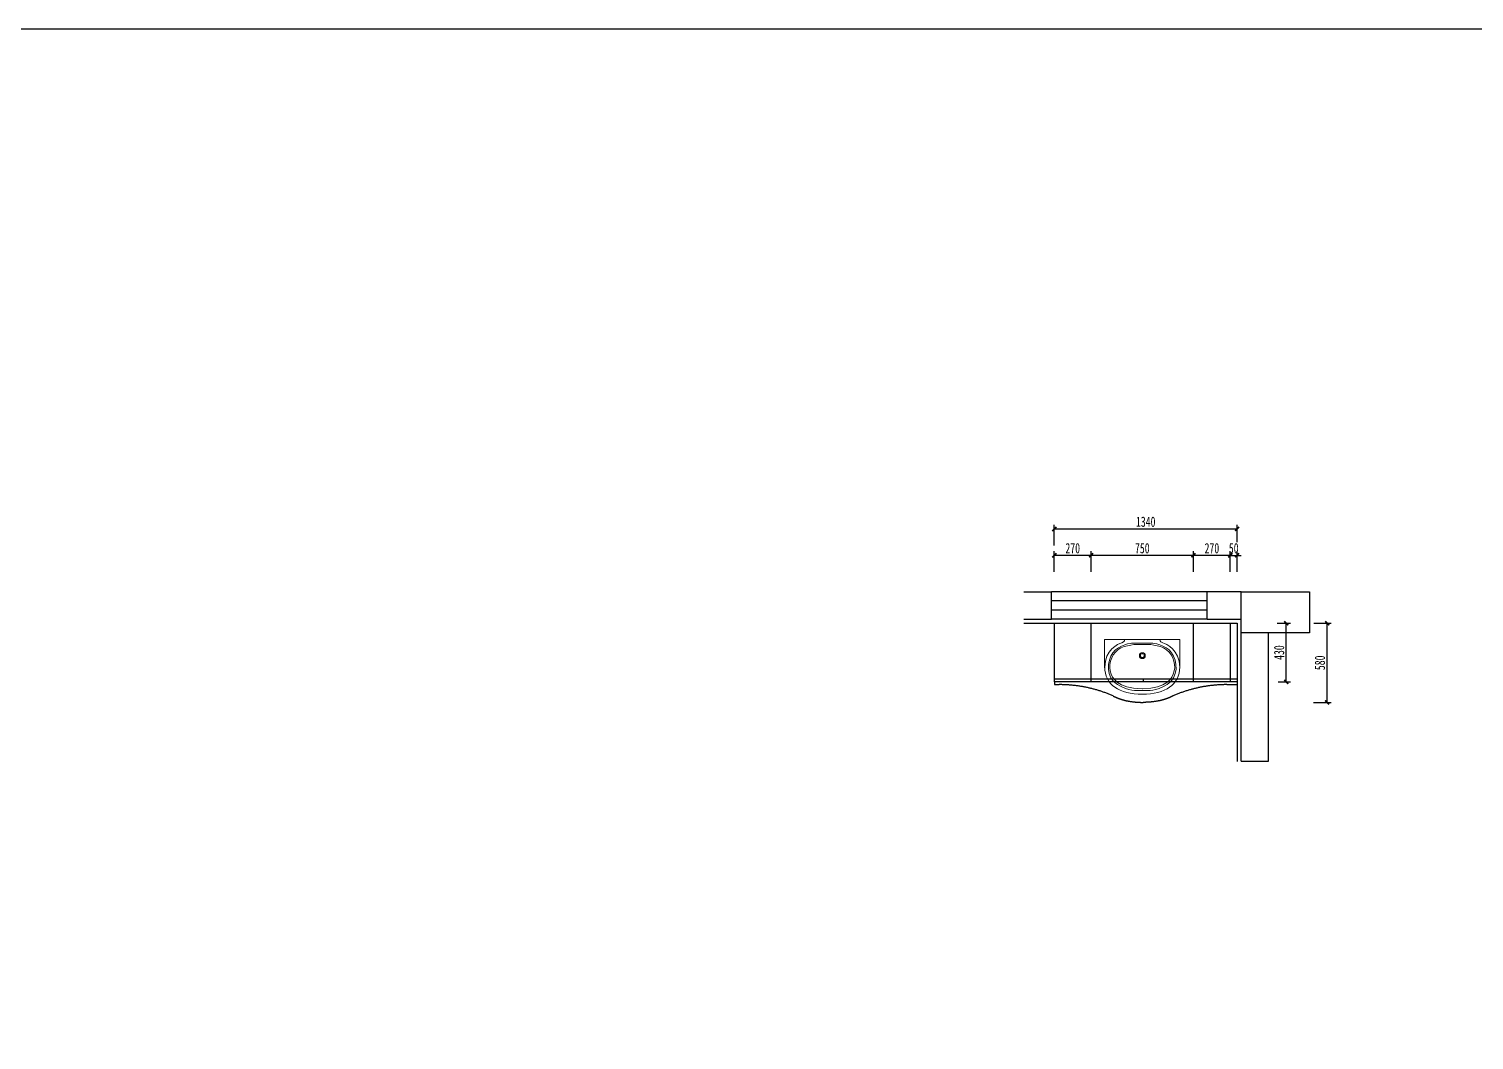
# Model space of a CAD drawing. Header units: millimetres. Extents: x 3104083 to 3173399, y -3165492 to -3044687.
# Drawn here: x 3129284 to 3139877, y -3158078 to -3150663 of the extents above; entities that cross this region are included whole.
import ezdxf

# ---------------------------------------------------------------- set-up
doc = ezdxf.new("R2010")
doc.units = ezdxf.units.MM
doc.header["$LTSCALE"] = 500
doc.header["$MEASUREMENT"] = 0
doc.header["$PDMODE"] = 2
doc.linetypes.add('ACAD_ISO03W100', pattern=[30, 12, -18])
doc.layers.get('0').update_dxf_attribs({"linetype": 'CONTINUOUS'})
doc.layers.get('DEFPOINTS').update_dxf_attribs({"linetype": 'CONTINUOUS'})
for name, color, linetype in [('D-节点尺寸', 5, 'CONTINUOUS'), ('P-完成面', 3, 'CONTINUOUS'), ('台面', 4, 'CONTINUOUS'), ('柜体', 2, 'CONTINUOUS')]:
    doc.layers.add(name, color=color, linetype=linetype)
doc.layers.add('墙体', color=6, linetype='CONTINUOUS', lineweight=25)
doc.layers.add('电器', color=85, linetype='CONTINUOUS', lineweight=15)
doc.styles.add('DIM', font='SimSun.ttf', dxfattribs={"width": 0.7})
doc.dimstyles.new('30', dxfattribs={"dimscale": 30, "dimtxt": 2.5, "dimasz": 1, "dimexe": 1, "dimexo": 1, "dimgap": 0.5, "dimtad": 1, "dimdec": 0, "dimzin": 0, "dimdsep": 46, "dimtxsty": 'DIM', "dimblk": 'ARCHTICK', "dimcen": 0, "dimclrd": 5, "dimclre": 5, "dimclrt": 35, "dimadec": 0, "dimazin": 0, "dimtfac": 0.5, "dimtdec": 0, "dimtix": 1, "dimtmove": 2, "dimatfit": 2, "dimldrblk": 'A', "dimfxl": 0, "dimtolj": 1, "dimtzin": 0, "dimlwd": -1, "dimlwe": -1, "dimarcsym": 0})

# ---------------------------------------------------------------- blocks, each defined once
blk = doc.blocks.new('_ArchTick')
at = {"color": 0, "linetype": 'ByBlock', "const_width": 0.4}
blk.add_lwpolyline([(-0.5, -0.5), (0.5, 0.5)], dxfattribs=at)
blk = doc.blocks.new('*D2004')
at = {"layer": 'DEFPOINTS', "color": 0, "ltscale": 100}
for p in [(3137820, -3154523), (3137820, -3154721), (3138090, -3154721)]:
    blk.add_point(p, dxfattribs=at)
at = {"layer": 'P-完成面', "color": 5, "ltscale": 100}
for p, q in [((3137820, -3154643), (3137820, -3154493)), ((3138090, -3154523), (3137820, -3154523)), ((3138090, -3154643), (3138090, -3154493))]:
    blk.add_line(p, q, dxfattribs=at)
at = {"layer": 'P-完成面', "color": 5, "ltscale": 100, "xscale": 30, "yscale": 30, "zscale": 30, "rotation": 180}
blk.add_blockref('_ArchTick', (3137820, -3154523), dxfattribs=at)
at = {"layer": 'P-完成面', "color": 5, "ltscale": 100, "xscale": 30, "yscale": 30, "zscale": 30}
blk.add_blockref('_ArchTick', (3138090, -3154523), dxfattribs=at)
at = {"layer": 'P-完成面', "color": 35, "ltscale": 100, "insert": (3137955, -3154471), "char_height": 75, "attachment_point": 5, "style": 'DIM'}
blk.add_mtext('\\A1;270', dxfattribs=at)
blk = doc.blocks.new('A')
for p, q in [((-0.37, 0), (-2.13, 0)), ((-1.44, 1.15), (-1.09, 1.44)), ((-1.44, 1.15), (-0.37, 0)), ((-1.44, -1.15), (-0.37, 0)), ((-1.09, 1.44), (0, 0)), ((-1.09, -1.44), (0, 0)), ((-1.44, -1.15), (-1.09, -1.44))]:
    blk.add_line(p, q)
for points in [[(-1.44, 1.15), (-1.09, 1.44), (-0.37, 0), (0, 0)], [(-1.44, -1.15), (-1.09, -1.44), (-0.37, 0), (0, 0)]]:
    blk.add_solid(points)
blk = doc.blocks.new('*D2005')
at = {"layer": 'DEFPOINTS', "color": 0, "ltscale": 100}
for p in [(3137070, -3154523), (3137070, -3154721), (3137820, -3154721)]:
    blk.add_point(p, dxfattribs=at)
at = {"layer": 'P-完成面', "color": 5, "ltscale": 100}
for p, q in [((3137070, -3154643), (3137070, -3154493)), ((3137820, -3154523), (3137070, -3154523)), ((3137820, -3154643), (3137820, -3154493))]:
    blk.add_line(p, q, dxfattribs=at)
at = {"layer": 'P-完成面', "color": 5, "ltscale": 100, "xscale": 30, "yscale": 30, "zscale": 30, "rotation": 180}
blk.add_blockref('_ArchTick', (3137070, -3154523), dxfattribs=at)
at = {"layer": 'P-完成面', "color": 5, "ltscale": 100, "xscale": 30, "yscale": 30, "zscale": 30}
blk.add_blockref('_ArchTick', (3137820, -3154523), dxfattribs=at)
at = {"layer": 'P-完成面', "color": 35, "ltscale": 100, "insert": (3137445, -3154471), "char_height": 75, "attachment_point": 5, "style": 'DIM'}
blk.add_mtext('\\A1;750', dxfattribs=at)
blk = doc.blocks.new('*D2006')
at = {"layer": 'DEFPOINTS', "color": 0, "ltscale": 100}
for p in [(3136800, -3154523), (3136800, -3154721), (3137070, -3154721)]:
    blk.add_point(p, dxfattribs=at)
at = {"layer": 'P-完成面', "color": 5, "ltscale": 100}
for p, q in [((3136800, -3154643), (3136800, -3154493)), ((3137070, -3154523), (3136800, -3154523)), ((3137070, -3154643), (3137070, -3154493))]:
    blk.add_line(p, q, dxfattribs=at)
at = {"layer": 'P-完成面', "color": 5, "ltscale": 100, "xscale": 30, "yscale": 30, "zscale": 30, "rotation": 180}
blk.add_blockref('_ArchTick', (3136800, -3154523), dxfattribs=at)
at = {"layer": 'P-完成面', "color": 5, "ltscale": 100, "xscale": 30, "yscale": 30, "zscale": 30}
blk.add_blockref('_ArchTick', (3137070, -3154523), dxfattribs=at)
at = {"layer": 'P-完成面', "color": 35, "ltscale": 100, "insert": (3136935, -3154471), "char_height": 75, "attachment_point": 5, "style": 'DIM'}
blk.add_mtext('\\A1;270', dxfattribs=at)
blk = doc.blocks.new('*D2007')
at = {"layer": 'DEFPOINTS', "color": 0, "ltscale": 100}
for p in [(3136800, -3154330), (3138140, -3154456), (3136800, -3154721, 0)]:
    blk.add_point(p, dxfattribs=at)
at = {"layer": 'P-完成面', "color": 5, "ltscale": 100}
for p, q in [((3136800, -3154450), (3136800, -3154300)), ((3138140, -3154426), (3138140, -3154300)), ((3138140, -3154330), (3136800, -3154330))]:
    blk.add_line(p, q, dxfattribs=at)
at = {"layer": 'P-完成面', "color": 5, "ltscale": 100, "xscale": 30, "yscale": 30, "zscale": 30, "rotation": 180}
blk.add_blockref('_ArchTick', (3136800, -3154330), dxfattribs=at)
at = {"layer": 'P-完成面', "color": 5, "ltscale": 100, "xscale": 30, "yscale": 30, "zscale": 30}
blk.add_blockref('_ArchTick', (3138140, -3154330), dxfattribs=at)
at = {"layer": 'P-完成面', "color": 35, "ltscale": 100, "insert": (3137470, -3154277), "char_height": 75, "attachment_point": 5, "style": 'DIM'}
blk.add_mtext('\\A1;1340', dxfattribs=at)
blk = doc.blocks.new('*D2008')
at = {"layer": 'DEFPOINTS', "color": 0, "ltscale": 100}
for p in [(3138403, -3155021), (3138500, -3155021), (3138410, -3155451)]:
    blk.add_point(p, dxfattribs=at)
at = {"layer": 'P-完成面', "color": 5, "ltscale": 100}
for p, q in [((3138433, -3155021), (3138530, -3155021)), ((3138500, -3155451), (3138500, -3155021)), ((3138440, -3155451), (3138530, -3155451))]:
    blk.add_line(p, q, dxfattribs=at)
at = {"layer": 'P-完成面', "color": 5, "ltscale": 100, "xscale": 30, "yscale": 30, "zscale": 30}
for p, rotation in [((3138500, -3155021), 90), ((3138500, -3155451), 270)]:
    blk.add_blockref('_ArchTick', p, dxfattribs=dict(at, rotation=rotation))
at = {"layer": 'P-完成面', "color": 35, "ltscale": 100, "insert": (3138448, -3155236), "char_height": 75, "attachment_point": 5, "rotation": 90, "style": 'DIM'}
blk.add_mtext('\\A1;430', dxfattribs=at)
blk = doc.blocks.new('*D2009')
at = {"layer": 'DEFPOINTS', "color": 0, "ltscale": 100}
for p in [(3138672, -3155021), (3138800, -3155021), (3138670, -3155601)]:
    blk.add_point(p, dxfattribs=at)
at = {"layer": 'P-完成面', "color": 5, "ltscale": 100}
for p, q in [((3138702, -3155021), (3138830, -3155021)), ((3138800, -3155601), (3138800, -3155021)), ((3138700, -3155601), (3138830, -3155601))]:
    blk.add_line(p, q, dxfattribs=at)
at = {"layer": 'P-完成面', "color": 5, "ltscale": 100, "xscale": 30, "yscale": 30, "zscale": 30}
for p, rotation in [((3138800, -3155021), 90), ((3138800, -3155601), 270)]:
    blk.add_blockref('_ArchTick', p, dxfattribs=dict(at, rotation=rotation))
at = {"layer": 'P-完成面', "color": 35, "ltscale": 100, "insert": (3138747, -3155311), "char_height": 75, "attachment_point": 5, "rotation": 90, "style": 'DIM'}
blk.add_mtext('\\A1;580', dxfattribs=at)
blk = doc.blocks.new('wf')
at = {"layer": '电器', "lineweight": 9}
blk.add_lwpolyline([(269565, -158026), (269565, -157824), (270115, -157824), (270115, -158031)], dxfattribs=at)
for points, knots in [([(269818, -157824), (269818, -157824), (269710, -157824), (269710, -157824), (269710, -157824), (269714, -157841), (269688, -157848), (269663, -157855), (269565, -157898), (269565, -158026), (269565, -158154), (269671, -158224), (269840, -158224)], [0, 0, 0, 0, 1, 1, 1, 2, 2, 2, 3, 3, 3, 4, 4, 4, 4]), ([(269861, -157824), (269861, -157824), (269969, -157824), (269969, -157824), (269969, -157824), (269964, -157841), (269990, -157848), (270016, -157855), (270114, -157898), (270114, -158026), (270114, -158154), (270008, -158224), (269839, -158224)], [0, 0, 0, 0, 1, 1, 1, 2, 2, 2, 3, 3, 3, 4, 4, 4, 4]), ([(269823, -157849), (269823, -157849), (269766, -157849), (269766, -157849), (269766, -157849), (269666, -157861), (269624, -157920), (269582, -157979), (269569, -158103), (269658, -158154), (269747, -158204), (269786, -158197), (269839, -158197), (269839, -158197), (269840, -158197), (269840, -158197), (269893, -158197), (269931, -158204), (270021, -158154), (270110, -158103), (270097, -157979), (270055, -157920), (270012, -157861), (269913, -157849), (269913, -157849), (269913, -157849), (269855, -157849), (269855, -157849), (269855, -157849), (269823, -157849), (269823, -157849)], [0, 0, 0, 0, 1, 1, 1, 2, 2, 2, 3, 3, 3, 4, 4, 4, 5, 5, 5, 6, 6, 6, 7, 7, 7, 8, 8, 8, 9, 9, 9, 10, 10, 10, 10]), ([(269855, -157859), (269855, -157859), (269934, -157856), (269996, -157885), (270058, -157913), (270088, -157997), (270074, -158054), (270059, -158114), (270022, -158178), (269841, -158185), (269841, -158185), (269838, -158185), (269838, -158185), (269657, -158178), (269620, -158114), (269605, -158054), (269591, -157997), (269620, -157913), (269683, -157885), (269745, -157856), (269823, -157859), (269823, -157859), (269823, -157859), (269855, -157859), (269855, -157859)], [0, 0, 0, 0, 1, 1, 1, 2, 2, 2, 3, 3, 3, 4, 4, 4, 5, 5, 5, 6, 6, 6, 7, 7, 7, 8, 8, 8, 8]), ([(269839, -157963), (269851, -157963), (269860, -157954), (269860, -157942), (269860, -157930), (269851, -157920), (269839, -157920), (269827, -157920), (269817, -157930), (269817, -157942), (269817, -157954), (269827, -157963), (269839, -157963), (269839, -157963), (269839, -157963), (269839, -157963)], [0, 0, 0, 0, 1, 1, 1, 2, 2, 2, 3, 3, 3, 4, 4, 4, 5, 5, 5, 5]), ([(269839, -157956), (269846, -157956), (269853, -157949), (269853, -157942), (269853, -157934), (269846, -157928), (269839, -157928), (269831, -157928), (269825, -157934), (269825, -157942), (269825, -157949), (269831, -157956), (269839, -157956), (269839, -157956), (269839, -157956), (269839, -157956)], [0, 0, 0, 0, 1, 1, 1, 2, 2, 2, 3, 3, 3, 4, 4, 4, 5, 5, 5, 5])]:
    blk.add_open_spline(points, degree=3, knots=knots, dxfattribs=at)
blk = doc.blocks.new('*D2010')
at = {"layer": 'DEFPOINTS', "color": 0, "ltscale": 100}
for p in [(3138140, -3154523), (3138090, -3154721), (3138140, -3154718)]:
    blk.add_point(p, dxfattribs=at)
at = {"layer": 'P-完成面', "color": 5, "ltscale": 100}
for p, q in [((3138090, -3154523), (3138060, -3154523)), ((3138090, -3154643), (3138090, -3154493)), ((3138090, -3154523), (3138140, -3154523)), ((3138140, -3154643), (3138140, -3154493)), ((3138140, -3154523), (3138170, -3154523))]:
    blk.add_line(p, q, dxfattribs=at)
at = {"layer": 'P-完成面', "color": 5, "ltscale": 100, "xscale": 30, "yscale": 30, "zscale": 30}
blk.add_blockref('_ArchTick', (3138090, -3154523), dxfattribs=at)
at = {"layer": 'P-完成面', "color": 5, "ltscale": 100, "xscale": 30, "yscale": 30, "zscale": 30, "rotation": 180}
blk.add_blockref('_ArchTick', (3138140, -3154523), dxfattribs=at)
at = {"layer": 'P-完成面', "color": 35, "ltscale": 100, "insert": (3138115, -3154471), "char_height": 75, "attachment_point": 5, "style": 'DIM'}
blk.add_mtext('\\A1;50', dxfattribs=at)

msp = doc.modelspace()

# ---------------------------------------------------------------- linework, layer by layer
at = {"layer": 'D-节点尺寸', "color": 251, "ltscale": 100}
msp.add_lwpolyline([(3104083.146, -3150662.751), (3173399.353, -3150662.751), (3173399.353, -3165492.393), (3104083.146, -3165492.393)], close=True, dxfattribs=at)
at = {"layer": 'P-完成面', "color": 3, "ltscale": 100}
for p, q in [((3136575.826, -3155021.084), (3138140.329, -3155021.084)), ((3138140.329, -3155021.084), (3138140.329, -3156033.584))]:
    msp.add_line(p, q, dxfattribs=at)
at = {"layer": '台面', "linetype": 'ACAD_ISO03W100'}
for p, q in [((3136800.329, -3155451.084), (3136800.329, -3155471.084)), ((3136800.329, -3155471.084), (3136835.775, -3155471.084)), ((3138064.883, -3155471.084), (3138140.329, -3155471.084))]:
    msp.add_line(p, q, dxfattribs=at)
for centre, start, end in [((3136836.666, -3156452.46), 66.3593007, 90.0519937), ((3138063.992, -3156452.46), 89.9480065, 113.6407002)]:
    msp.add_arc(centre, 981.376, start, end, dxfattribs=at)
for points in [[(3137230.197, -3155553.443), (3137234.024, -3155555.484), (3137237.895, -3155557.45), (3137251.809, -3155564.18), (3137262.085, -3155568.542), (3137283.13, -3155576.378), (3137293.899, -3155579.852), (3137315.889, -3155585.97), (3137327.111, -3155588.614), (3137356.409, -3155594.387), (3137374.794, -3155596.956), (3137412.09, -3155600.282), (3137430.976, -3155601.084), (3137450.329, -3155601.084)], [(3137670.461, -3155553.443), (3137666.634, -3155555.484), (3137662.763, -3155557.45), (3137648.849, -3155564.18), (3137638.572, -3155568.542), (3137617.528, -3155576.378), (3137606.759, -3155579.852), (3137584.769, -3155585.97), (3137573.546, -3155588.614), (3137544.249, -3155594.387), (3137525.864, -3155596.956), (3137488.568, -3155600.282), (3137469.682, -3155601.084), (3137450.329, -3155601.084)]]:
    msp.add_open_spline(points, degree=3, knots=[3.5759076427, 3.5759076427, 3.5759076427, 3.5759076427, 3.6015493149, 3.6015493149, 3.6670528904, 3.6670528904, 3.7325564658, 3.7325564658, 3.7980600413, 3.7980600413, 3.9003356911, 3.9003356911, 4, 4, 4, 4], dxfattribs=at)
at = {"layer": '墙体'}
for p, q in [((3136575.826, -3154791.084, 0), (3136780.328, -3154791.084, 0)), ((3136780.329, -3154991.084, 0), (3136780.329, -3154791.084, 0)), ((3138170.329, -3154791.084, 0), (3137920.329, -3154791.084, 0)), ((3137920.329, -3154991.084, 0), (3137920.329, -3154791.084, 0)), ((3136575.826, -3154991.084, 0), (3136780.328, -3154991.084, 0)), ((3137920.329, -3154991.084, 0), (3138170.329, -3154991.084, 0)), ((3138170.329, -3156031.084, 0), (3138170.329, -3155091.084, 0)), ((3138370.329, -3156031.084, 0), (3138370.329, -3155091.084, 0)), ((3138170.329, -3156031.084, 0), (3138370.329, -3156031.084, 0))]:
    msp.add_line(p, q, dxfattribs=at)
at = {"layer": '墙体', "color": 2}
for p, q in [((3137920.329, -3154791.084, 0), (3136780.328, -3154791.084, 0)), ((3137920.329, -3154857.751, 0), (3136780.328, -3154857.751, 0)), ((3137920.329, -3154924.418, 0), (3136780.328, -3154924.418, 0)), ((3137920.329, -3154991.084, 0), (3136780.328, -3154991.084, 0))]:
    msp.add_line(p, q, dxfattribs=at)
at = {"layer": '墙体', "elevation": 0}
msp.add_lwpolyline([(3138670.329, -3155091.084), (3138170.329, -3155091.084), (3138170.329, -3154791.084), (3138670.329, -3154791.084), (3138670.329, -3155091.084)], dxfattribs=at)
at = {"layer": '柜体'}
for p, q in [((3136800.329, -3155451.084), (3136800.329, -3155021.084)), ((3137070.329, -3155451.084), (3137070.329, -3155021.084)), ((3137820.329, -3155451.084), (3137820.329, -3155021.084)), ((3138090.329, -3155451.084), (3138090.329, -3155021.084)), ((3138140.329, -3155431.084), (3136800.329, -3155431.084)), ((3138140.329, -3155451.084), (3136800.329, -3155451.084)), ((3137450.329, -3155431.084), (3137450.329, -3155451.084))]:
    msp.add_line(p, q, dxfattribs=at)

# ---------------------------------------------------------------- block references
at = {"layer": '柜体', "xscale": -1}
msp.add_blockref('wf', (3407283.989, -2997316.772), dxfattribs=at)

# ---------------------------------------------------------------- dimensions: what is measured, and where the dimension line sits
at = {"layer": 'P-完成面', "color": 251, "ltscale": 100}
for base, p1, p2, angle, picture, middle in [((3136800.329, -3154329.901), (3138140.329, -3154455.691), (3136800.329, -3154720.839, 0), 180, '*D2007', (3137470.329, -3154277.401)), ((3136800.329, -3154523.316), (3137070.329, -3154720.839), (3136800.329, -3154720.839), 180, '*D2006', (3136935.329, -3154470.816)), ((3137070.329, -3154523.316), (3137820.329, -3154720.839), (3137070.329, -3154720.839), 180, '*D2005', (3137445.329, -3154470.816)), ((3137820.329, -3154523.316), (3138090.329, -3154720.839), (3137820.329, -3154720.839), 180, '*D2004', (3137955.329, -3154470.816)), ((3138140.329, -3154523.316), (3138090.329, -3154720.839), (3138140.329, -3154718.436), 180, '*D2010', (3138115.329, -3154470.816)), ((3138500.394, -3155021.084), (3138410.394, -3155451.084), (3138403.394, -3155021.084), 90, '*D2008', (3138447.894, -3155236.084)), ((3138799.684, -3155021.084), (3138669.573, -3155601.084), (3138671.954, -3155021.084), 90, '*D2009', (3138747.184, -3155311.084))]:
    dim = msp.add_linear_dim(base=base, p1=p1, p2=p2, angle=angle, dimstyle='30', dxfattribs=at)
    dim.commit()
    dim.dimension.update_dxf_attribs({"geometry": picture, "text_midpoint": middle})

doc.saveas('drawing.dxf')
